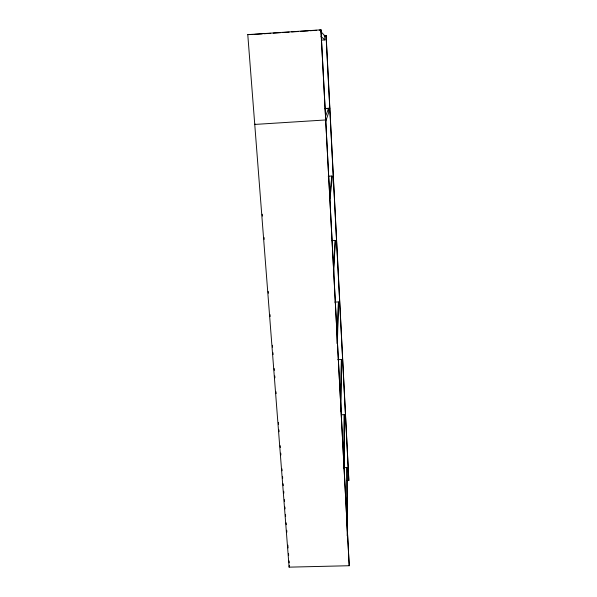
<?xml version="1.0" encoding="UTF-8"?>
<svg xmlns="http://www.w3.org/2000/svg" width="597" height="597" viewBox="0 0 597 597"><rect width="100%" height="100%" fill="white"/><g stroke="black" fill="none" stroke-linecap="round" stroke-linejoin="round"><path stroke-width="0.9" d="M343.887 468.167L344.268 414.661L341.521 414.758M344.103 468.07L344.268 414.661M340.588 406.057L341.417 359.506L337.753 359.648M340.775 411.02L341.417 359.506M337.387 343.156L338.447 301.94L334.775 302.097M337.021 343.536L338.447 301.94M333.551 275.359L335.275 240.419L331.581 240.598M333.402 269.993L335.275 240.419M289.105 567.15L247.777 34.626L320.94 29.85L349.223 565.725L289.105 567.15L289.291 565.493M329.85 198.891L332.148 179.854L331.947 176.018L328.246 176.219M329.417 196.025L331.947 176.018M325.604 121.661L328.678 112.557L328.469 108.535L325.44 116.751M325.835 119.945L254.747 124.437L255.277 124.057M252.971 34.469L247.777 34.626M254.807 34.35L262.173 33.872M264.016 33.753L270.754 33.313M273.225 33.148L280.59 32.671M282.426 32.551L289.12 32.111M291.635 31.947L298.306 31.514M300.843 31.342L308.209 30.865M310.052 30.745L316.679 30.313M319.253 30.141L321.096 30.022M324.216 35.723L326.149 35.716L348.797 478.831L348.812 480.548L346.954 480.607M324.29 35.835L326.149 35.716M321.246 40.156L324.925 39.917L324.708 35.686L320.604 31.365M325.253 108.497L329.857 108.221L324.805 108.751M343.335 467.667L346.991 467.548L347.215 535.905M321.014 36.514L324.925 39.917M262.255 214.226L262.396 216.084M264.053 237.464L264.202 239.322M268.225 291.381L268.374 293.239M270.031 314.619L270.172 316.477M272.404 345.29L272.545 347.148M272.978 352.73L273.12 354.588M274.202 368.528L274.344 370.394M274.777 375.968L274.918 377.826M276.001 391.774L276.142 393.632M278.374 422.445L278.515 424.303M278.948 429.885L279.09 431.743M280.172 445.683L280.314 447.541M280.747 453.123L280.888 454.981M281.971 468.921L282.112 470.787M282.545 476.361L282.694 478.219M283.12 483.794L283.269 485.659M283.702 491.234L283.844 493.092M284.344 499.599L284.493 501.458M284.918 507.04L285.067 508.898M285.5 514.472L285.642 516.33M286.142 522.838L286.291 524.696M286.717 530.278L286.866 532.136M287.873 545.151L288.09 547.934M288.523 553.516L288.664 555.374M289.097 560.949L289.239 562.807M320.94 29.85L349.223 565.725M326.052 35.604L348.812 480.548M346.991 467.548L347.029 524.084"/></g></svg>
